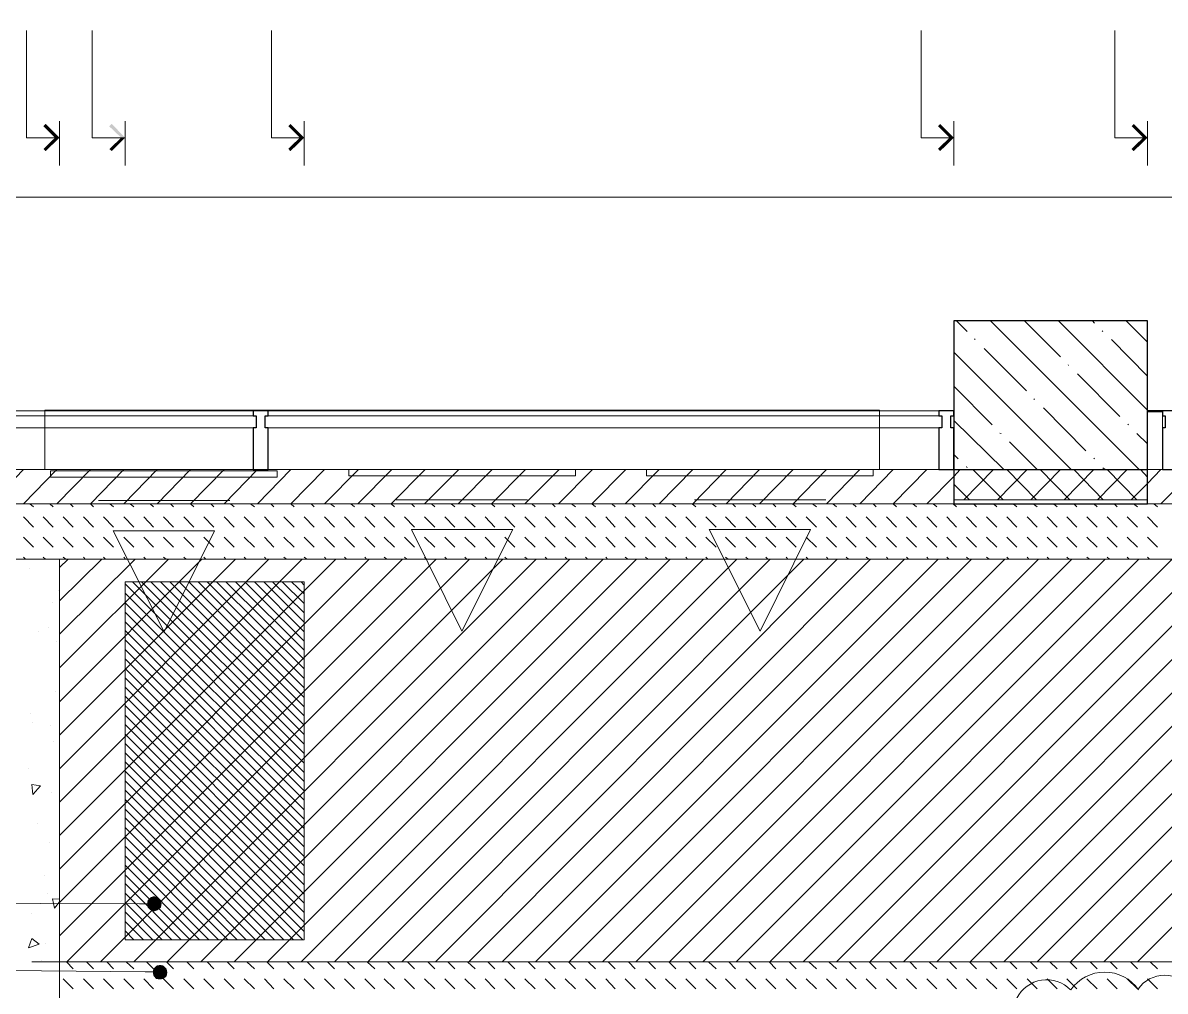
# Model space of a CAD drawing. Header units: millimetres. Extents: x -356862 to 418287, y 0 to 839748.
# Drawn here: x 30.765 to 33.783, y 30.157 to 32.714 of the extents above; entities that cross this region are included whole.
import ezdxf

# ---------------------------------------------------------------- set-up
doc = ezdxf.new("R2010")
doc.units = ezdxf.units.MM
doc.layers.add('PDF _Геометрия', color=7, linetype='Continuous', true_color=0xbababa)
doc.layers.add('PDF _Сплошная заливка', color=7, linetype='Continuous', true_color=0xf50000)

msp = doc.modelspace()

# ---------------------------------------------------------------- linework, layer by layer
at = {"layer": 'PDF _Геометрия', "color": 251, "lineweight": 20, "true_color": 0x545454}
for points in [[(31.0929, 30.3879), (31.0729, 30.3879), (28.9863, 30.3946), (28.9863, 30.4679), (28.9863, 32.7145)], [(31.1079, 30.2079), (31.0879, 30.2079), (29.3529, 30.2246), (29.3529, 30.1529), (29.3529, 26.698)]]:
    msp.add_lwpolyline(points, dxfattribs=at)
at = {"layer": 'PDF _Геометрия', "color": 112, "lineweight": 5, "true_color": 0x00b85c}
for points in [[(30.8612, 32.4111), (30.7745, 32.4111), (30.7745, 32.6945)], [(31.0345, 32.4111), (30.9479, 32.4111), (30.9479, 32.6945)], [(31.5078, 32.4111), (31.4212, 32.4111), (31.4212, 32.6945)], [(33.2244, 32.4111), (33.1378, 32.4111), (33.1378, 32.6945)], [(33.7361, 32.4111), (33.6494, 32.4111), (33.6494, 32.6945)], [(30.8612, 32.3378), (30.8612, 32.4545)], [(31.0345, 32.3378), (31.0345, 32.4545)], [(31.5078, 32.3378), (31.5078, 32.4545)], [(33.2244, 32.3378), (33.2244, 32.4545)], [(33.7361, 32.3378), (33.7361, 32.4545)]]:
    msp.add_lwpolyline(points, dxfattribs=at)
at = {"layer": 'PDF _Геометрия', "color": 112, "lineweight": 0, "true_color": 0x00b85c, "const_width": 0.00825}
for points in [[(30.822, 32.4445), (30.8554, 32.4111), (30.822, 32.3786)], [(31.4687, 32.4445), (31.502, 32.4111), (31.4687, 32.3786)], [(33.1853, 32.4445), (33.2186, 32.4111), (33.1853, 32.3786)], [(33.6969, 32.4445), (33.7303, 32.4111), (33.6969, 32.3786)]]:
    msp.add_lwpolyline(points, dxfattribs=at)
at = {"layer": 'PDF _Геометрия', "color": 7, "lineweight": 5}
msp.add_lwpolyline([(29.5546, 32.2545), (29.6229, 32.2545), (34.7777, 32.2545), (34.806, 32.1412), (34.8627, 32.3678), (34.891, 32.2545), (40.0458, 32.2545), (40.1142, 32.2545)], dxfattribs=at)
at = {"layer": 'PDF _Геометрия', "color": 8, "lineweight": 30, "true_color": 0x767676}
msp.add_lwpolyline([(33.7361, 31.9278), (33.2244, 31.9278), (33.2244, 31.5345), (33.7361, 31.5345)], close=True, dxfattribs=at)
at = {"layer": 'PDF _Геометрия', "color": 8, "lineweight": 9, "true_color": 0x808080}
for points in [[(33.2594, 31.8995), (33.2311, 31.9278)], [(33.7144, 31.5345), (33.3211, 31.9278)], [(33.5061, 31.8328), (33.4111, 31.9278)], [(33.7361, 31.6912), (33.5011, 31.9278)], [(33.5961, 31.9212), (33.5911, 31.9278)], [(33.7361, 31.8712), (33.6794, 31.9278)], [(33.2811, 31.8778), (33.2794, 31.8795)], [(33.6178, 31.8995), (33.6161, 31.9012)], [(33.7361, 31.7812), (33.6411, 31.8778)], [(33.5344, 31.5345), (33.2244, 31.8445)], [(33.4161, 31.7428), (33.3044, 31.8545)], [(33.5278, 31.8095), (33.5261, 31.8112)], [(33.6628, 31.6745), (33.5511, 31.7878)], [(33.3261, 31.6528), (33.2244, 31.7545)], [(33.4378, 31.7195), (33.4361, 31.7212)], [(33.5728, 31.5845), (33.4611, 31.6978)], [(33.3561, 31.5345), (33.2244, 31.6645)], [(33.3494, 31.6295), (33.3461, 31.6312)], [(33.6861, 31.6528), (33.6844, 31.6545)], [(33.4444, 31.5345), (33.3711, 31.6078)], [(33.7361, 31.6028), (33.7078, 31.6295)], [(33.2361, 31.5628), (33.2244, 31.5745)], [(33.2594, 31.5395), (33.2578, 31.5428)], [(33.5961, 31.5628), (33.5944, 31.5645)], [(33.6244, 31.5345), (33.6178, 31.5395)]]:
    msp.add_lwpolyline(points, dxfattribs=at)
at = {"layer": 'PDF _Геометрия', "color": 7, "lineweight": 9}
for points in [[(30.4996, 31.6445), (31.3812, 31.6445), (31.3812, 31.6762), (30.4996, 31.6762)], [(31.4045, 31.6445), (33.1928, 31.6445), (33.1928, 31.6762), (31.4045, 31.6762)]]:
    msp.add_lwpolyline(points, close=True, dxfattribs=at)
for points in [[(30.5079, 31.6895), (31.3729, 31.6895)], [(31.4128, 31.6895), (33.1844, 31.6895)], [(33.7761, 31.6445), (33.7761, 31.6762)], [(30.5079, 31.5345), (31.3729, 31.5345)], [(31.4128, 31.5345), (33.1844, 31.5345)], [(33.7361, 31.5345), (33.7761, 31.5345)], [(30.2496, 23.3832), (30.1062, 23.3832), (30.8612, 23.3832), (30.8612, 31.2979), (30.1062, 31.2979), (38.9259, 31.2979)], [(30.7879, 30.2346), (30.8612, 30.2346), (36.4693, 30.2346)]]:
    msp.add_lwpolyline(points, dxfattribs=at)
at = {"layer": 'PDF _Геометрия', "color": 7, "lineweight": 5}
for points in [[(30.8229, 31.6912), (33.0278, 31.6912), (33.0278, 31.5345), (30.8229, 31.5345)], [(33.0278, 31.6912), (33.0278, 31.5345), (30.8229, 31.5345), (30.8229, 31.6912)]]:
    msp.add_lwpolyline(points, close=True, dxfattribs=at)
at = {"layer": 'PDF _Геометрия', "color": 7, "lineweight": 25}
for points in [[(31.3729, 31.6762), (31.3812, 31.6762), (31.3812, 31.6445), (31.3729, 31.6445), (31.3729, 31.5345), (31.4128, 31.5345), (31.4128, 31.6445), (31.4045, 31.6445), (31.4045, 31.6762), (31.4128, 31.6762), (31.4128, 31.6895), (31.3729, 31.6895)], [(33.1928, 31.6762), (33.1928, 31.6445), (33.1844, 31.6445), (33.1844, 31.5345), (33.2244, 31.5345), (33.2244, 31.6445), (33.2161, 31.6445), (33.2161, 31.6762), (33.2244, 31.6762), (33.2244, 31.6895), (33.1844, 31.6895), (33.1844, 31.6762)], [(33.7761, 31.6895), (33.7361, 31.6895), (33.7361, 31.6878), (33.7761, 31.6878)], [(33.7761, 31.6762), (33.7828, 31.6762), (33.7828, 31.6445), (33.7761, 31.6445), (33.7761, 31.5345), (33.8144, 31.5345), (33.8144, 31.6445), (33.8078, 31.6445), (33.8078, 31.6762), (33.8144, 31.6762), (33.8144, 31.6895), (33.7761, 31.6895)]]:
    msp.add_lwpolyline(points, close=True, dxfattribs=at)
at = {"layer": 'PDF _Геометрия', "color": 161, "lineweight": 9, "true_color": 0x7f9fff}
for points in [[(33.2244, 31.5345), (33.2244, 31.4445), (30.4279, 31.4445), (30.4279, 31.5345)], [(33.2244, 31.5345), (33.2244, 31.4545), (33.7361, 31.4545), (33.7361, 31.5345)], [(36.4693, 31.5345), (36.4693, 31.4445), (33.7361, 31.4445), (33.7361, 31.5345)]]:
    msp.add_lwpolyline(points, close=True, dxfattribs=at)
for points in [[(30.7662, 31.5345), (30.6779, 31.4445)], [(30.8545, 31.5345), (30.7662, 31.4445)], [(30.9429, 31.5345), (30.8545, 31.4445)], [(31.0312, 31.5345), (30.9429, 31.4445)], [(31.1195, 31.5345), (31.0312, 31.4445)], [(31.2079, 31.5345), (31.1195, 31.4445)], [(31.2962, 31.5345), (31.2079, 31.4445)], [(31.3845, 31.5345), (31.2962, 31.4445)], [(31.4728, 31.5345), (31.3845, 31.4445)], [(31.5612, 31.5345), (31.4728, 31.4445)], [(31.6512, 31.5345), (31.5612, 31.4445)], [(31.7395, 31.5345), (31.6495, 31.4445)], [(31.8278, 31.5345), (31.7378, 31.4445)], [(31.9162, 31.5345), (31.8262, 31.4445)], [(32.0045, 31.5345), (31.9145, 31.4445)], [(32.0928, 31.5345), (32.0028, 31.4445)], [(32.1812, 31.5345), (32.0912, 31.4445)], [(32.2695, 31.5345), (32.1795, 31.4445)], [(32.3578, 31.5345), (32.2678, 31.4445)], [(32.4461, 31.5345), (32.3561, 31.4445)], [(32.5345, 31.5345), (32.4461, 31.4445)], [(32.6228, 31.5345), (32.5345, 31.4445)], [(32.7111, 31.5345), (32.6228, 31.4445)], [(32.7995, 31.5345), (32.7111, 31.4445)], [(32.8878, 31.5345), (32.7995, 31.4445)], [(32.9761, 31.5345), (32.8878, 31.4445)], [(33.0644, 31.5345), (32.9761, 31.4445)], [(33.1528, 31.5345), (33.0644, 31.4445)], [(33.2411, 31.5345), (33.2244, 31.5162), (33.1528, 31.4445)], [(33.3294, 31.5345), (33.2511, 31.4545)], [(33.3544, 31.4545), (33.2744, 31.5345)], [(33.4178, 31.5345), (33.3394, 31.4545)], [(33.4428, 31.4545), (33.3644, 31.5345)], [(33.5061, 31.5345), (33.4278, 31.4545)], [(33.5311, 31.4545), (33.4528, 31.5345)], [(33.5944, 31.5345), (33.5161, 31.4545)], [(33.6194, 31.4545), (33.5411, 31.5345)], [(33.6828, 31.5345), (33.6044, 31.4545)], [(33.7078, 31.4545), (33.6294, 31.5345)], [(33.7711, 31.5345), (33.7361, 31.4978), (33.6928, 31.4545)], [(33.7361, 31.5145), (33.7178, 31.5345)], [(33.8611, 31.5345), (33.7711, 31.4445)], [(33.2661, 31.4545), (33.2244, 31.4962)], [(31.8562, 31.2979), (30.8612, 30.3029)], [(31.7678, 31.2979), (30.8612, 30.3912)], [(31.6795, 31.2979), (30.8612, 30.4796)], [(31.5912, 31.2979), (30.8612, 30.5679)], [(31.5028, 31.2979), (30.8612, 30.6562)], [(31.4145, 31.2979), (30.8612, 30.7445)], [(31.3262, 31.2979), (30.8612, 30.8329)], [(31.2379, 31.2979), (30.8612, 30.9212)], [(31.1495, 31.2979), (30.8612, 31.0112)], [(31.0612, 31.2979), (30.8612, 31.0995)], [(30.9729, 31.2979), (30.8612, 31.1879)], [(30.8845, 31.2979), (30.8612, 31.2762)], [(31.9445, 31.2979), (30.8812, 30.2346)], [(32.0328, 31.2979), (30.9695, 30.2346)], [(32.1212, 31.2979), (31.0579, 30.2346)], [(32.2095, 31.2979), (31.1462, 30.2346)], [(32.2978, 31.2979), (31.2345, 30.2346)], [(32.3861, 31.2979), (31.3229, 30.2346)], [(32.4745, 31.2979), (31.4112, 30.2346)], [(32.5628, 31.2979), (31.4995, 30.2346)], [(32.6511, 31.2979), (31.5878, 30.2346)], [(32.7395, 31.2979), (31.6762, 30.2346)], [(32.8278, 31.2979), (31.7662, 30.2346)], [(32.9161, 31.2979), (31.8545, 30.2346)], [(33.0045, 31.2979), (31.9428, 30.2346)], [(33.0944, 31.2979), (32.0312, 30.2346)], [(33.1828, 31.2979), (32.1195, 30.2346)], [(33.2711, 31.2979), (32.2078, 30.2346)], [(33.3594, 31.2979), (32.2961, 30.2346)], [(33.4478, 31.2979), (32.3845, 30.2346)], [(33.5361, 31.2979), (32.4728, 30.2346)], [(33.6244, 31.2979), (32.5611, 30.2346)], [(33.7128, 31.2979), (32.6495, 30.2346)], [(33.8011, 31.2979), (32.7378, 30.2346)], [(33.8894, 31.2979), (32.8261, 30.2346)], [(33.9777, 31.2979), (32.9145, 30.2346)], [(34.0661, 31.2979), (33.0028, 30.2346)], [(34.1544, 31.2979), (33.0911, 30.2346)], [(34.2427, 31.2979), (33.1794, 30.2346)], [(34.3311, 31.2979), (33.2678, 30.2346)], [(34.4194, 31.2979), (33.3561, 30.2346)], [(34.5077, 31.2979), (33.4444, 30.2346)], [(34.5961, 31.2979), (33.5328, 30.2346)], [(34.6844, 31.2979), (33.6211, 30.2346)], [(34.7727, 31.2979), (33.7094, 30.2346)]]:
    msp.add_lwpolyline(points, dxfattribs=at)
at = {"layer": 'PDF _Геометрия', "color": 1, "lineweight": 5}
for points in [[(31.4362, 31.5145), (30.8379, 31.5145), (30.8379, 31.5312), (31.4362, 31.5312)], [(31.2712, 31.3729), (31.0029, 31.3729), (31.1379, 31.1062)], [(32.0595, 31.3762), (31.7912, 31.3762), (31.9245, 31.1079)], [(32.8461, 31.3762), (32.5778, 31.3762), (32.7128, 31.1079)]]:
    msp.add_lwpolyline(points, close=True, dxfattribs=at)
for points in [[(32.2245, 31.5345), (32.2245, 31.5178), (31.6262, 31.5178), (31.6262, 31.5345)], [(33.0111, 31.5345), (33.0111, 31.5178), (32.4128, 31.5178), (32.4128, 31.5345)], [(31.3112, 31.4528), (30.9645, 31.4528)], [(32.0978, 31.4545), (31.7512, 31.4545)], [(32.8861, 31.4545), (32.5395, 31.4545)]]:
    msp.add_lwpolyline(points, dxfattribs=at)
at = {"layer": 'PDF _Геометрия', "color": 161, "lineweight": 30, "true_color": 0x7f9fff}
msp.add_lwpolyline([(33.2244, 31.5345), (33.2244, 31.4445), (33.7361, 31.4445), (33.7361, 31.5345)], dxfattribs=at)
at = {"layer": 'PDF _Геометрия', "lineweight": 18}
for points in [[(30.7929, 31.4362), (30.7829, 31.4445)], [(30.8445, 31.4362), (30.8362, 31.4445)], [(30.8979, 31.4362), (30.8895, 31.4445)], [(30.9512, 31.4362), (30.9429, 31.4445)], [(31.0045, 31.4362), (30.9945, 31.4445)], [(31.0579, 31.4362), (31.0479, 31.4445)], [(31.1095, 31.4362), (31.1012, 31.4445)], [(31.1629, 31.4362), (31.1545, 31.4445)], [(31.2162, 31.4362), (31.2079, 31.4445)], [(31.2695, 31.4362), (31.2612, 31.4445)], [(31.3229, 31.4362), (31.3129, 31.4445)], [(31.3762, 31.4362), (31.3662, 31.4445)], [(31.4278, 31.4362), (31.4195, 31.4445)], [(31.4812, 31.4362), (31.4728, 31.4445)], [(31.5345, 31.4362), (31.5262, 31.4445)], [(31.5878, 31.4362), (31.5778, 31.4445)], [(31.6412, 31.4362), (31.6312, 31.4445)], [(31.6945, 31.4362), (31.6845, 31.4445)], [(31.7462, 31.4362), (31.7378, 31.4445)], [(31.7995, 31.4362), (31.7912, 31.4445)], [(31.8528, 31.4362), (31.8445, 31.4445)], [(31.9062, 31.4362), (31.8962, 31.4445)], [(31.9595, 31.4362), (31.9495, 31.4445)], [(32.0112, 31.4362), (32.0028, 31.4445)], [(32.0645, 31.4362), (32.0562, 31.4445)], [(32.1178, 31.4362), (32.1095, 31.4445)], [(32.1712, 31.4362), (32.1628, 31.4445)], [(32.2245, 31.4362), (32.2145, 31.4445)], [(32.2778, 31.4362), (32.2678, 31.4445)], [(32.3295, 31.4362), (32.3211, 31.4445)], [(32.3828, 31.4362), (32.3745, 31.4445)], [(32.4361, 31.4362), (32.4278, 31.4445)], [(32.4895, 31.4362), (32.4795, 31.4445)], [(32.5428, 31.4362), (32.5328, 31.4445)], [(32.5961, 31.4362), (32.5861, 31.4445)], [(32.6478, 31.4362), (32.6395, 31.4445)], [(32.7011, 31.4362), (32.6928, 31.4445)], [(32.7545, 31.4362), (32.7461, 31.4445)], [(32.8078, 31.4362), (32.7978, 31.4445)], [(32.8611, 31.4362), (32.8511, 31.4445)], [(32.9145, 31.4362), (32.9045, 31.4445)], [(32.9661, 31.4362), (32.9578, 31.4445)], [(33.0194, 31.4362), (33.0111, 31.4445)], [(33.0728, 31.4362), (33.0644, 31.4445)], [(33.1261, 31.4362), (33.1161, 31.4445)], [(33.1794, 31.4362), (33.1694, 31.4445)], [(33.2311, 31.4362), (33.2228, 31.4445)], [(33.2844, 31.4362), (33.2761, 31.4445)], [(33.3378, 31.4362), (33.3294, 31.4445)], [(33.3911, 31.4362), (33.3811, 31.4445)], [(33.4444, 31.4362), (33.4344, 31.4445)], [(33.4978, 31.4362), (33.4878, 31.4445)], [(33.5494, 31.4362), (33.5411, 31.4445)], [(33.6028, 31.4362), (33.5944, 31.4445)], [(33.6561, 31.4362), (33.6478, 31.4445)], [(33.7094, 31.4362), (33.6994, 31.4445)], [(33.7628, 31.4362), (33.7528, 31.4445)], [(30.7929, 31.3828), (30.7662, 31.4095)], [(30.8445, 31.3828), (30.8179, 31.4095)], [(30.8979, 31.3828), (30.8712, 31.4095)], [(30.9512, 31.3828), (30.9245, 31.4095)], [(31.0045, 31.3828), (30.9779, 31.4095)], [(31.0579, 31.3828), (31.0312, 31.4095)], [(31.1095, 31.3828), (31.0845, 31.4095)], [(31.1629, 31.3828), (31.1362, 31.4095)], [(31.2162, 31.3828), (31.1895, 31.4095)], [(31.2695, 31.3828), (31.2429, 31.4095)], [(31.3229, 31.3828), (31.2962, 31.4095)], [(31.3762, 31.3828), (31.3495, 31.4095)], [(31.4278, 31.3828), (31.4028, 31.4095)], [(31.4812, 31.3828), (31.4545, 31.4095)], [(31.5345, 31.3828), (31.5078, 31.4095)], [(31.5878, 31.3828), (31.5612, 31.4095)], [(31.6412, 31.3828), (31.6145, 31.4095)], [(31.6945, 31.3828), (31.6678, 31.4095)], [(31.7462, 31.3828), (31.7195, 31.4095)], [(31.7995, 31.3828), (31.7728, 31.4095)], [(31.8528, 31.3828), (31.8262, 31.4095)], [(31.9062, 31.3828), (31.8795, 31.4095)], [(31.9595, 31.3828), (31.9328, 31.4095)], [(32.0112, 31.3828), (31.9862, 31.4095)], [(32.0645, 31.3828), (32.0378, 31.4095)], [(32.1178, 31.3828), (32.0912, 31.4095)], [(32.1712, 31.3828), (32.1445, 31.4095)], [(32.2245, 31.3828), (32.1978, 31.4095)], [(32.2778, 31.3828), (32.2511, 31.4095)], [(32.3295, 31.3828), (32.3045, 31.4095)], [(32.3828, 31.3828), (32.3561, 31.4095)], [(32.4361, 31.3828), (32.4095, 31.4095)], [(32.4895, 31.3828), (32.4628, 31.4095)], [(32.5428, 31.3828), (32.5161, 31.4095)], [(32.5961, 31.3828), (32.5695, 31.4095)], [(32.6478, 31.3828), (32.6211, 31.4095)], [(32.7011, 31.3828), (32.6745, 31.4095)], [(32.7545, 31.3828), (32.7278, 31.4095)], [(32.8078, 31.3828), (32.7811, 31.4095)], [(32.8611, 31.3828), (32.8345, 31.4095)], [(32.9145, 31.3828), (32.8878, 31.4095)], [(32.9661, 31.3828), (32.9395, 31.4095)], [(33.0194, 31.3828), (32.9928, 31.4095)], [(33.0728, 31.3828), (33.0461, 31.4095)], [(33.1261, 31.3828), (33.0994, 31.4095)], [(33.1794, 31.3828), (33.1528, 31.4095)], [(33.2311, 31.3828), (33.2061, 31.4095)], [(33.2844, 31.3828), (33.2578, 31.4095)], [(33.3378, 31.3828), (33.3111, 31.4095)], [(33.3911, 31.3828), (33.3644, 31.4095)], [(33.4444, 31.3828), (33.4178, 31.4095)], [(33.4978, 31.3828), (33.4711, 31.4095)], [(33.5494, 31.3828), (33.5228, 31.4095)], [(33.6028, 31.3828), (33.5761, 31.4095)], [(33.6561, 31.3828), (33.6294, 31.4095)], [(33.7094, 31.3828), (33.6828, 31.4095)], [(33.7628, 31.3828), (33.7361, 31.4095)], [(30.7929, 31.3295), (30.7662, 31.3562)], [(30.8445, 31.3295), (30.8179, 31.3562)], [(30.8979, 31.3295), (30.8712, 31.3562)], [(30.9512, 31.3295), (30.9245, 31.3562)], [(31.0045, 31.3295), (30.9779, 31.3562)], [(31.0579, 31.3295), (31.0312, 31.3562)], [(31.1095, 31.3295), (31.0845, 31.3562)], [(31.1629, 31.3295), (31.1362, 31.3562)], [(31.2162, 31.3295), (31.1895, 31.3562)], [(31.2695, 31.3295), (31.2429, 31.3562)], [(31.3229, 31.3295), (31.2962, 31.3562)], [(31.3762, 31.3295), (31.3495, 31.3562)], [(31.4278, 31.3295), (31.4028, 31.3562)], [(31.4812, 31.3295), (31.4545, 31.3562)], [(31.5345, 31.3295), (31.5078, 31.3562)], [(31.5878, 31.3295), (31.5612, 31.3562)], [(31.6412, 31.3295), (31.6145, 31.3562)], [(31.6945, 31.3295), (31.6678, 31.3562)], [(31.7462, 31.3295), (31.7195, 31.3562)], [(31.7995, 31.3295), (31.7728, 31.3562)], [(31.8528, 31.3295), (31.8262, 31.3562)], [(31.9062, 31.3295), (31.8795, 31.3562)], [(31.9595, 31.3295), (31.9328, 31.3562)], [(32.0112, 31.3295), (31.9862, 31.3562)], [(32.0645, 31.3295), (32.0378, 31.3562)], [(32.1178, 31.3295), (32.0912, 31.3562)], [(32.1712, 31.3295), (32.1445, 31.3562)], [(32.2245, 31.3295), (32.1978, 31.3562)], [(32.2778, 31.3295), (32.2511, 31.3562)], [(32.3295, 31.3295), (32.3045, 31.3562)], [(32.3828, 31.3295), (32.3561, 31.3562)], [(32.4361, 31.3295), (32.4095, 31.3562)], [(32.4895, 31.3295), (32.4628, 31.3562)], [(32.5428, 31.3295), (32.5161, 31.3562)], [(32.5961, 31.3295), (32.5695, 31.3562)], [(32.6478, 31.3295), (32.6211, 31.3562)], [(32.7011, 31.3295), (32.6745, 31.3562)], [(32.7545, 31.3295), (32.7278, 31.3562)], [(32.8078, 31.3295), (32.7811, 31.3562)], [(32.8611, 31.3295), (32.8345, 31.3562)], [(32.9145, 31.3295), (32.8878, 31.3562)], [(32.9661, 31.3295), (32.9395, 31.3562)], [(33.0194, 31.3295), (32.9928, 31.3562)], [(33.0728, 31.3295), (33.0461, 31.3562)], [(33.1261, 31.3295), (33.0994, 31.3562)], [(33.1794, 31.3295), (33.1528, 31.3562)], [(33.2311, 31.3295), (33.2061, 31.3562)], [(33.2844, 31.3295), (33.2578, 31.3562)], [(33.3378, 31.3295), (33.3111, 31.3562)], [(33.3911, 31.3295), (33.3644, 31.3562)], [(33.4444, 31.3295), (33.4178, 31.3562)], [(33.4978, 31.3295), (33.4711, 31.3562)], [(33.5494, 31.3295), (33.5228, 31.3562)], [(33.6028, 31.3295), (33.5761, 31.3562)], [(33.6561, 31.3295), (33.6294, 31.3562)], [(33.7094, 31.3295), (33.6828, 31.3562)], [(33.7628, 31.3295), (33.7361, 31.3562)], [(30.7712, 31.2979), (30.7662, 31.3029)], [(30.8245, 31.2979), (30.8179, 31.3029)], [(30.8779, 31.2979), (30.8712, 31.3029)], [(30.9295, 31.2979), (30.9245, 31.3029)], [(30.9829, 31.2979), (30.9779, 31.3029)], [(31.0362, 31.2979), (31.0312, 31.3029)], [(31.0895, 31.2979), (31.0845, 31.3029)], [(31.1429, 31.2979), (31.1362, 31.3029)], [(31.1962, 31.2979), (31.1895, 31.3029)], [(31.2479, 31.2979), (31.2429, 31.3029)], [(31.3012, 31.2979), (31.2962, 31.3029)], [(31.3545, 31.2979), (31.3495, 31.3029)], [(31.4078, 31.2979), (31.4028, 31.3029)], [(31.4612, 31.2979), (31.4545, 31.3029)], [(31.5145, 31.2979), (31.5078, 31.3029)], [(31.5662, 31.2979), (31.5612, 31.3029)], [(31.6195, 31.2979), (31.6145, 31.3029)], [(31.6728, 31.2979), (31.6678, 31.3029)], [(31.7262, 31.2979), (31.7195, 31.3029)], [(31.7795, 31.2979), (31.7728, 31.3029)], [(31.8312, 31.2979), (31.8262, 31.3029)], [(31.8845, 31.2979), (31.8795, 31.3029)], [(31.9378, 31.2979), (31.9328, 31.3029)], [(31.9912, 31.2979), (31.9862, 31.3029)], [(32.0445, 31.2979), (32.0378, 31.3029)], [(32.0978, 31.2979), (32.0912, 31.3029)], [(32.1495, 31.2979), (32.1445, 31.3029)], [(32.2028, 31.2979), (32.1978, 31.3029)], [(32.2561, 31.2979), (32.2511, 31.3029)], [(32.3095, 31.2979), (32.3045, 31.3029)], [(32.3628, 31.2979), (32.3561, 31.3029)], [(32.4161, 31.2979), (32.4095, 31.3029)], [(32.4678, 31.2979), (32.4628, 31.3029)], [(32.5211, 31.2979), (32.5161, 31.3029)], [(32.5745, 31.2979), (32.5695, 31.3029)], [(32.6278, 31.2979), (32.6211, 31.3029)], [(32.6811, 31.2979), (32.6745, 31.3029)], [(32.7328, 31.2979), (32.7278, 31.3029)], [(32.7861, 31.2979), (32.7811, 31.3029)], [(32.8395, 31.2979), (32.8345, 31.3029)], [(32.8928, 31.2979), (32.8878, 31.3029)], [(32.9461, 31.2979), (32.9395, 31.3029)], [(32.9995, 31.2979), (32.9928, 31.3029)], [(33.0511, 31.2979), (33.0461, 31.3029)], [(33.1044, 31.2979), (33.0994, 31.3029)], [(33.1578, 31.2979), (33.1528, 31.3029)], [(33.2111, 31.2979), (33.2061, 31.3029)], [(33.2644, 31.2979), (33.2578, 31.3029)], [(33.3178, 31.2979), (33.3111, 31.3029)], [(33.3694, 31.2979), (33.3644, 31.3029)], [(33.4228, 31.2979), (33.4178, 31.3029)], [(33.4761, 31.2979), (33.4711, 31.3029)], [(33.5294, 31.2979), (33.5228, 31.3029)], [(33.5828, 31.2979), (33.5761, 31.3029)], [(33.6361, 31.2979), (33.6294, 31.3029)], [(33.6878, 31.2979), (33.6828, 31.3029)], [(33.7411, 31.2979), (33.7361, 31.3029)], [(30.8979, 30.2162), (30.8795, 30.2346)], [(30.9512, 30.2162), (30.9329, 30.2346)], [(31.0045, 30.2162), (30.9862, 30.2346)], [(31.0579, 30.2162), (31.0379, 30.2346)], [(31.1095, 30.2162), (31.0912, 30.2346)], [(31.1629, 30.2162), (31.1445, 30.2346)], [(31.2162, 30.2162), (31.1979, 30.2346)], [(31.2695, 30.2162), (31.2512, 30.2346)], [(31.3229, 30.2162), (31.3045, 30.2346)], [(31.3762, 30.2162), (31.3562, 30.2346)], [(31.4278, 30.2162), (31.4095, 30.2346)], [(31.4812, 30.2162), (31.4628, 30.2346)], [(31.5345, 30.2162), (31.5162, 30.2346)], [(31.5878, 30.2162), (31.5695, 30.2346)], [(31.6412, 30.2162), (31.6212, 30.2346)], [(31.6945, 30.2162), (31.6745, 30.2346)], [(31.7462, 30.2162), (31.7278, 30.2346)], [(31.7995, 30.2162), (31.7812, 30.2346)], [(31.8528, 30.2162), (31.8345, 30.2346)], [(31.9062, 30.2162), (31.8878, 30.2346)], [(31.9595, 30.2162), (31.9395, 30.2346)], [(32.0112, 30.2162), (31.9928, 30.2346)], [(32.0645, 30.2162), (32.0462, 30.2346)], [(32.1178, 30.2162), (32.0995, 30.2346)], [(32.1712, 30.2162), (32.1528, 30.2346)], [(32.2245, 30.2162), (32.2061, 30.2346)], [(32.2778, 30.2162), (32.2578, 30.2346)], [(32.3295, 30.2162), (32.3111, 30.2346)], [(32.3828, 30.2162), (32.3645, 30.2346)], [(32.4361, 30.2162), (32.4178, 30.2346)], [(32.4895, 30.2162), (32.4711, 30.2346)], [(32.5428, 30.2162), (32.5245, 30.2346)], [(32.5961, 30.2162), (32.5761, 30.2346)], [(32.6478, 30.2162), (32.6295, 30.2346)], [(32.7011, 30.2162), (32.6828, 30.2346)], [(32.7545, 30.2162), (32.7361, 30.2346)], [(32.8078, 30.2162), (32.7895, 30.2346)], [(32.8611, 30.2162), (32.8411, 30.2346)], [(32.9145, 30.2162), (32.8945, 30.2346)], [(32.9661, 30.2162), (32.9478, 30.2346)], [(33.0194, 30.2162), (33.0011, 30.2346)], [(33.0728, 30.2162), (33.0544, 30.2346)], [(33.1261, 30.2162), (33.1078, 30.2346)], [(33.1794, 30.2162), (33.1594, 30.2346)], [(33.2311, 30.2162), (33.2128, 30.2346)], [(33.2844, 30.2162), (33.2661, 30.2346)], [(33.3378, 30.2162), (33.3194, 30.2346)], [(33.3911, 30.2162), (33.3728, 30.2346)], [(33.4444, 30.2162), (33.4261, 30.2346)], [(33.4978, 30.2162), (33.4778, 30.2346)], [(33.5494, 30.2162), (33.5311, 30.2346)], [(33.6028, 30.2162), (33.5844, 30.2346)], [(33.6561, 30.2162), (33.6378, 30.2346)], [(33.7094, 30.2162), (33.6911, 30.2346)], [(33.7628, 30.2162), (33.7428, 30.2346)], [(30.8979, 30.1629), (30.8712, 30.1896)], [(30.9512, 30.1629), (30.9245, 30.1896)], [(31.0045, 30.1629), (30.9779, 30.1896)], [(31.0579, 30.1629), (31.0312, 30.1896)], [(31.1095, 30.1629), (31.0845, 30.1896)], [(31.1629, 30.1629), (31.1362, 30.1896)], [(31.2162, 30.1629), (31.1895, 30.1896)], [(31.2695, 30.1629), (31.2429, 30.1896)], [(31.3229, 30.1629), (31.2962, 30.1896)], [(31.3762, 30.1629), (31.3495, 30.1896)], [(31.4278, 30.1629), (31.4028, 30.1896)], [(31.4812, 30.1629), (31.4545, 30.1896)], [(31.5345, 30.1629), (31.5078, 30.1896)], [(31.5878, 30.1629), (31.5612, 30.1896)], [(31.6412, 30.1629), (31.6145, 30.1896)], [(31.6945, 30.1629), (31.6678, 30.1896)], [(31.7462, 30.1629), (31.7195, 30.1896)], [(31.7995, 30.1629), (31.7728, 30.1896)], [(31.8528, 30.1629), (31.8262, 30.1896)], [(31.9062, 30.1629), (31.8795, 30.1896)], [(31.9595, 30.1629), (31.9328, 30.1896)], [(32.0112, 30.1629), (31.9862, 30.1896)], [(32.0645, 30.1629), (32.0378, 30.1896)], [(32.1178, 30.1629), (32.0912, 30.1896)], [(32.1712, 30.1629), (32.1445, 30.1896)], [(32.2245, 30.1629), (32.1978, 30.1896)], [(32.2778, 30.1629), (32.2511, 30.1896)], [(32.3295, 30.1629), (32.3045, 30.1896)], [(32.3828, 30.1629), (32.3561, 30.1896)], [(32.4361, 30.1629), (32.4095, 30.1896)], [(32.4895, 30.1629), (32.4628, 30.1896)], [(32.5428, 30.1629), (32.5161, 30.1896)], [(32.5961, 30.1629), (32.5695, 30.1896)], [(32.6478, 30.1629), (32.6211, 30.1896)], [(32.7011, 30.1629), (32.6745, 30.1896)], [(32.7545, 30.1629), (32.7278, 30.1896)], [(32.8078, 30.1629), (32.7811, 30.1896)], [(32.8611, 30.1629), (32.8345, 30.1896)], [(32.9145, 30.1629), (32.8878, 30.1896)], [(32.9661, 30.1629), (32.9395, 30.1896)], [(33.0194, 30.1629), (32.9928, 30.1896)], [(33.0728, 30.1629), (33.0461, 30.1896)], [(33.1261, 30.1629), (33.0994, 30.1896)], [(33.1794, 30.1629), (33.1528, 30.1896)], [(33.2311, 30.1629), (33.2061, 30.1896)], [(33.2844, 30.1629), (33.2578, 30.1896)], [(33.3378, 30.1629), (33.3111, 30.1896)], [(33.3911, 30.1629), (33.3644, 30.1896)], [(33.4444, 30.1629), (33.4178, 30.1896)], [(33.4978, 30.1629), (33.4711, 30.1896)], [(33.5494, 30.1629), (33.5228, 30.1896)], [(33.6028, 30.1629), (33.5761, 30.1896)], [(33.6561, 30.1629), (33.6294, 30.1896)], [(33.7094, 30.1629), (33.6828, 30.1896)], [(33.7628, 30.1629), (33.7361, 30.1896)]]:
    msp.add_lwpolyline(points, dxfattribs=at)
at = {"layer": 'PDF _Геометрия', "color": 254, "lineweight": 5, "true_color": 0xdcdcdc}
for points in [[(30.1062, 31.2979), (30.8612, 31.2979), (30.8629, 23.4715), (30.1062, 23.4715), (30.1062, 25.1948), (30.4279, 25.1948), (30.4279, 25.4314), (30.1062, 25.4314), (30.1062, 27.558), (30.4279, 27.558), (30.4279, 27.793), (30.1062, 27.793), (30.1062, 29.9196), (30.4279, 29.9196), (30.4279, 30.1562), (30.1062, 30.1562)], [(30.7912, 30.6762), (30.7879, 30.7029), (30.8112, 30.6995)], [(30.7795, 30.2712), (30.7879, 30.2962), (30.8079, 30.2812)]]:
    msp.add_lwpolyline(points, close=True, dxfattribs=at)
for points in [[(30.7829, 31.2745), (30.7829, 31.2745)], [(30.8595, 31.2145), (30.8595, 31.2145)], [(30.8429, 31.1845), (30.8429, 31.1845)], [(30.8062, 31.1062), (30.8062, 31.1062)], [(30.8312, 31.1162), (30.8312, 31.1162)], [(30.8545, 31.0812), (30.8545, 31.0812)], [(30.8495, 30.9495), (30.8495, 30.9495)], [(30.7845, 30.8895), (30.7845, 30.8895)], [(30.7895, 30.8679), (30.7895, 30.8679)], [(30.8379, 30.8579), (30.8379, 30.8579)], [(30.8445, 30.8162), (30.8445, 30.8162)], [(30.7795, 30.7445), (30.7795, 30.7445)], [(30.8395, 30.6829), (30.8395, 30.6829)], [(30.8045, 30.5995), (30.8045, 30.5995)], [(30.8345, 30.5496), (30.8345, 30.5496)], [(30.8212, 30.4629), (30.8212, 30.4629)], [(30.8295, 30.4162), (30.8295, 30.4162)], [(30.8612, 30.3929), (30.8479, 30.3762), (30.8429, 30.4012), (30.8612, 30.3996)], [(30.7879, 30.3612), (30.7879, 30.3612)], [(30.8245, 30.2829), (30.8245, 30.2829)], [(30.8145, 30.2379), (30.8145, 30.2379)]]:
    msp.add_lwpolyline(points, dxfattribs=at)
at = {"layer": 'PDF _Геометрия', "color": 142, "lineweight": 9, "true_color": 0x008ab8}
msp.add_lwpolyline([(31.0345, 31.2379), (31.0345, 30.2929), (31.5078, 30.2929), (31.5078, 31.2379)], close=True, dxfattribs=at)
at = {"layer": 'PDF _Геометрия', "color": 254, "lineweight": 9, "true_color": 0xdcdcdc}
for points in [[(31.0345, 31.2329), (31.5078, 30.7595)], [(31.0545, 31.2379), (31.5078, 30.7845)], [(31.0779, 31.2379), (31.5078, 30.8095)], [(31.1029, 31.2379), (31.5078, 30.8345)], [(31.1279, 31.2379), (31.5078, 30.8595)], [(31.1529, 31.2379), (31.5078, 30.8845)], [(31.1779, 31.2379), (31.5078, 30.9079)], [(31.2029, 31.2379), (31.5078, 30.9329)], [(31.2279, 31.2379), (31.5078, 30.9579)], [(31.2512, 31.2379), (31.5078, 30.9829)], [(31.2762, 31.2379), (31.5078, 31.0079)], [(31.3012, 31.2379), (31.5078, 31.0329)], [(31.3262, 31.2379), (31.5078, 31.0579)], [(31.3512, 31.2379), (31.5078, 31.0812)], [(31.3762, 31.2379), (31.5078, 31.1062)], [(31.4012, 31.2379), (31.5078, 31.1312)], [(31.4245, 31.2379), (31.5078, 31.1562)], [(31.4495, 31.2379), (31.5078, 31.1812)], [(31.4745, 31.2379), (31.5078, 31.2062)], [(31.4995, 31.2379), (31.5078, 31.2295)], [(31.0345, 31.2079), (31.5078, 30.7345)], [(31.0345, 31.1829), (31.5078, 30.7112)], [(31.0345, 31.1579), (31.5078, 30.6862)], [(31.0345, 31.1329), (31.5078, 30.6612)], [(31.0345, 31.1095), (31.5078, 30.6362)], [(31.0345, 31.0845), (31.5078, 30.6112)], [(31.0345, 31.0595), (31.5078, 30.5862)], [(31.0345, 31.0345), (31.5078, 30.5629)], [(31.0345, 31.0095), (31.5078, 30.5379)], [(31.0345, 30.9845), (31.5078, 30.5129)], [(31.0345, 30.9595), (31.5078, 30.4879)], [(31.0345, 30.9362), (31.5078, 30.4629)], [(31.0345, 30.9112), (31.5078, 30.4379)], [(31.0345, 30.8862), (31.5078, 30.4129)], [(31.0345, 30.8612), (31.5078, 30.3896)], [(31.0345, 30.8362), (31.5078, 30.3646)], [(31.0345, 30.8112), (31.5078, 30.3396)], [(31.0345, 30.7862), (31.5078, 30.3146)], [(31.0345, 30.7629), (31.5045, 30.2929)], [(31.0345, 30.7379), (31.4795, 30.2929)], [(31.0345, 30.7129), (31.4545, 30.2929)], [(31.0345, 30.6879), (31.4295, 30.2929)], [(31.0345, 30.6629), (31.4045, 30.2929)], [(31.0345, 30.6379), (31.3795, 30.2929)], [(31.0345, 30.6145), (31.3545, 30.2929)], [(31.0345, 30.5895), (31.3312, 30.2929)], [(31.0345, 30.5645), (31.3062, 30.2929)], [(31.0345, 30.5396), (31.2812, 30.2929)], [(31.0345, 30.5146), (31.2562, 30.2929)], [(31.0345, 30.4896), (31.2312, 30.2929)], [(31.0345, 30.4646), (31.2062, 30.2929)], [(31.0345, 30.4412), (31.1829, 30.2929)], [(31.0345, 30.4162), (31.1579, 30.2929)], [(31.0345, 30.3912), (31.1329, 30.2929)], [(31.0345, 30.3662), (31.1079, 30.2929)], [(31.0345, 30.3412), (31.0829, 30.2929)], [(31.0345, 30.3162), (31.0579, 30.2929)]]:
    msp.add_lwpolyline(points, dxfattribs=at)
at = {"layer": 'PDF _Геометрия', "color": 1, "lineweight": 20}
msp.add_lwpolyline([(33.5329, 30.1602, 0.52054), (33.3912, 30.1384, 0.52054), (33.3909, 29.9708)], format="xyb", dxfattribs=at)
for centre, radius in [((33.6231, 30.0981), 0.1092), ((33.7814, 30.1131), 0.0858)]:
    msp.add_arc(centre, radius, 35.0024, 144.9976, dxfattribs=at)
at = {"layer": 'PDF _Сплошная заливка', "color": 112, "true_color": 0x00b85c, "transparency": 33554559}
for points in [[(30.9995, 32.4478), (30.9929, 32.4411), (31.0345, 32.4111)], [(30.9929, 32.4411), (31.0345, 32.4111), (31.0245, 32.4111)], [(31.0245, 32.4111), (30.9995, 32.3761), (30.9929, 32.3811)], [(31.0345, 32.4111), (31.0245, 32.4111), (30.9995, 32.3761)]]:
    msp.add_solid(points, dxfattribs=at)
at = {"layer": 'PDF _Сплошная заливка', "color": 251, "true_color": 0x545454, "transparency": 33554559}
for points in [[(31.1112, 30.3879), (31.0945, 30.3979), (31.0929, 30.3879)], [(31.1012, 30.4046), (31.1112, 30.3879), (31.0945, 30.3979)], [(31.1112, 30.4079), (31.1012, 30.4046), (31.1112, 30.3879)], [(31.1112, 30.3879), (31.1212, 30.4046), (31.1112, 30.4079)], [(31.1295, 30.3979), (31.1112, 30.3879), (31.1212, 30.4046)], [(31.1312, 30.3879), (31.1295, 30.3979), (31.1112, 30.3879)], [(31.0929, 30.3879), (31.0945, 30.3779), (31.1112, 30.3879)], [(31.0945, 30.3779), (31.1112, 30.3879), (31.1012, 30.3712)], [(31.1112, 30.3879), (31.1012, 30.3712), (31.1112, 30.3679)], [(31.1112, 30.3679), (31.1212, 30.3712), (31.1112, 30.3879)], [(31.1212, 30.3712), (31.1112, 30.3879), (31.1295, 30.3779)], [(31.1112, 30.3879), (31.1295, 30.3779), (31.1312, 30.3879)], [(31.1262, 30.2062), (31.1095, 30.2162), (31.1079, 30.2079)], [(31.1179, 30.2246), (31.1262, 30.2062), (31.1095, 30.2162)], [(31.1279, 30.2262), (31.1179, 30.2246), (31.1262, 30.2062)], [(31.1262, 30.2062), (31.1362, 30.2246), (31.1279, 30.2262)], [(31.1445, 30.2162), (31.1262, 30.2062), (31.1362, 30.2246)], [(31.1462, 30.2062), (31.1445, 30.2162), (31.1262, 30.2062)], [(31.1079, 30.2079), (31.1095, 30.1979), (31.1262, 30.2062)], [(31.1095, 30.1979), (31.1262, 30.2062), (31.1162, 30.1896)], [(31.1262, 30.2062), (31.1162, 30.1896), (31.1262, 30.1879)], [(31.1262, 30.1879), (31.1362, 30.1896), (31.1262, 30.2062)], [(31.1362, 30.1896), (31.1262, 30.2062), (31.1445, 30.1962)], [(31.1262, 30.2062), (31.1445, 30.1962), (31.1462, 30.2062)]]:
    msp.add_solid(points, dxfattribs=at)

doc.saveas('drawing.dxf')
